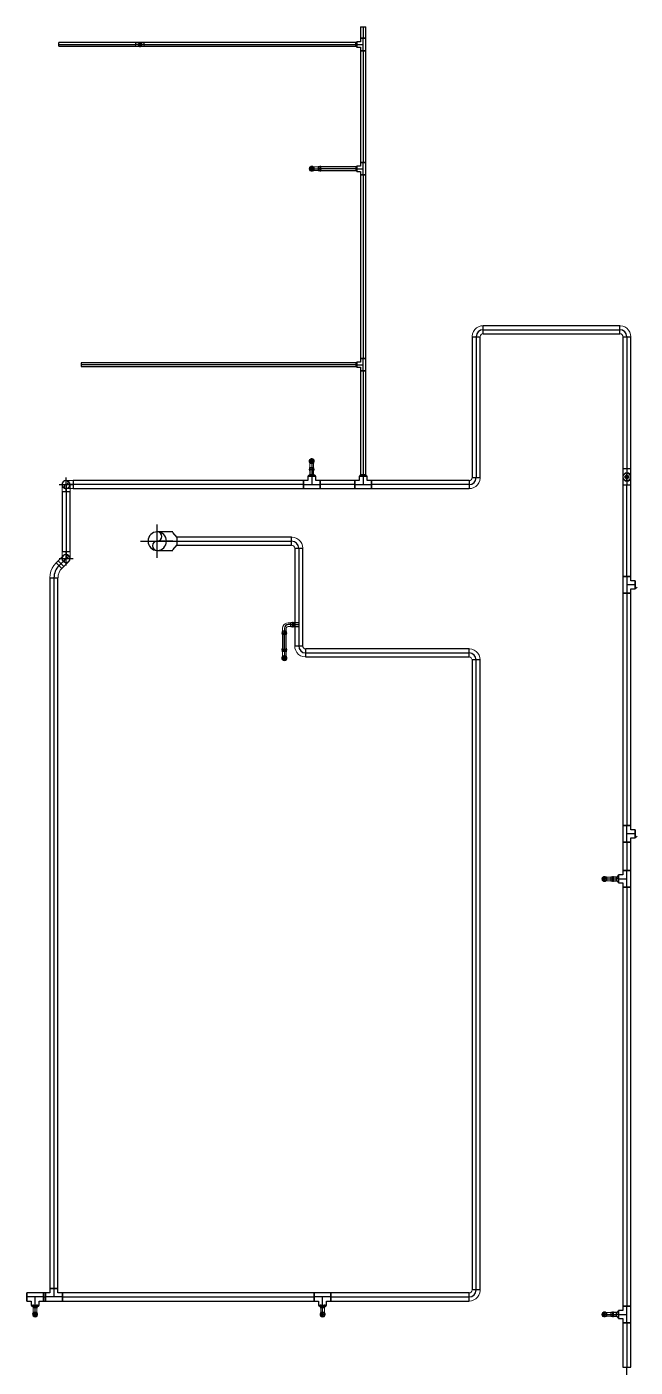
# Model space of a CAD drawing. Header units: inches. Extents: x -3326 to -5, y 8 to 1238.
# Drawn here: x -494 to -276, y 300.9 to 781 of the extents above; entities that cross this region are included whole.
import ezdxf

# ---------------------------------------------------------------- set-up
doc = ezdxf.new("R2010")
doc.units = ezdxf.units.IN
doc.header["$MEASUREMENT"] = 0
doc.layers.add('P-PIPE', color=3, linetype='Continuous', lineweight=9)
doc.layers.add('X - REF - FP', color=7, linetype='Continuous', true_color=0xb90000)

# ---------------------------------------------------------------- blocks, each defined once
blk = doc.blocks.new('Elbow - Welded - Generic - Standard-1127339-THIRD LEVEL')
at = {"layer": 'P-PIPE'}
for p, q in [((-2.52, -1.44), (-2.52, 1.44)), ((-2.52, 1.44), (-2.52, -1.44)), ((1.44, 2.52), (-1.44, 2.52)), ((-1.44, 2.52), (1.44, 2.52))]:
    blk.add_line(p, q, dxfattribs=at)
at = {"layer": 'P-PIPE', "flags": 128}
for points in [[(-1.44, 2.52), (-1.53, 2.08), (-1.79, 1.72), (-2.18, 1.49), (-2.52, 1.44)], [(-2.52, -1.44), (-1.67, -1.34), (-0.85, -1.07), (-0.12, -0.62), (0.51, -0.03), (0.99, 0.68), (1.3, 1.48), (1.43, 2.33), (1.44, 2.52)]]:
    blk.add_lwpolyline(points, dxfattribs=at)
blk = doc.blocks.new('Victaulic-VicPress316-Elbow 90-45deg Style P568_P571 - Standard-V2-THIRD LEVEL')
at = {"layer": 'P-PIPE'}
for p, q in [((-3203.81, 730.05), (-3203.81, 729.6)), ((-3203.7, 731.1), (-3203.7, 730.16)), ((-3203.7, 730.27), (-3203.7, 728.97)), ((-3203.05, 730.16), (-3203.7, 730.16)), ((-3203.7, 730.16), (-3203.05, 730.16)), ((-3203.05, 732.49), (-3203.05, 732.49)), ((-3203.05, 732.49), (-3203.05, 731.1)), ((-3203.05, 731.1), (-3203.05, 730.16)), ((-3203.05, 730.27), (-3203.05, 730.27)), ((-3203.05, 730.27), (-3203.05, 730.27)), ((-3202.39, 730.16), (-3203.05, 730.16)), ((-3203.05, 730.16), (-3202.39, 730.16)), ((-3202.39, 730.16), (-3202.39, 731.1)), ((-3202.39, 728.97), (-3202.39, 730.27)), ((-3202.28, 729.6), (-3202.28, 730.05)), ((-3203.81, 729.31), (-3203.81, 728.97)), ((-3203.05, 729.6), (-3203.05, 729.6)), ((-3203.05, 729.6), (-3203.05, 729.6)), ((-3203.05, 729.31), (-3203.05, 729.31)), ((-3203.05, 729.31), (-3203.05, 729.31)), ((-3203.05, 728.97), (-3203.05, 728.97)), ((-3203.05, 728.97), (-3203.05, 728.97)), ((-3203.05, 728.97), (-3203.05, 728.97)), ((-3203.05, 728.97), (-3203.05, 728.97)), ((-3202.28, 728.97), (-3202.28, 729.31))]:
    blk.add_line(p, q, dxfattribs=at)
at = {"layer": 'P-PIPE', "flags": 128}
for points in [[(-3203.05, 733.4), (-3203.45, 733.31), (-3203.76, 733.05), (-3203.94, 732.68), (-3203.93, 732.27), (-3203.75, 731.91), (-3203.42, 731.66), (-3203.05, 731.58)], [(-3203.05, 733.26), (-3203.41, 733.16), (-3203.69, 732.91), (-3203.81, 732.56), (-3203.75, 732.19), (-3203.52, 731.89), (-3203.18, 731.74), (-3203.05, 731.72)], [(-3203.81, 730.05), (-3203.72, 730.25), (-3203.7, 730.27)], [(-3203.7, 732.49), (-3203.7, 732.4), (-3203.7, 732.13), (-3203.7, 731.73), (-3203.7, 731.24), (-3203.7, 731.1)], [(-3203.05, 731.58), (-3202.65, 731.67), (-3202.33, 731.93), (-3202.15, 732.3), (-3202.16, 732.71), (-3202.35, 733.07), (-3202.67, 733.32), (-3203.05, 733.4)], [(-3203.05, 731.72), (-3202.68, 731.82), (-3202.41, 732.07), (-3202.28, 732.42), (-3202.34, 732.79), (-3202.57, 733.09), (-3202.91, 733.24), (-3203.05, 733.26)], [(-3202.39, 731.1), (-3202.39, 731.6), (-3202.39, 732.03), (-3202.39, 732.34), (-3202.39, 732.48), (-3202.39, 732.49)], [(-3202.39, 730.27), (-3202.28, 730.08), (-3202.28, 730.05)], [(-3203.81, 729.31), (-3203.93, 729.38), (-3203.94, 729.51), (-3203.83, 729.6), (-3203.81, 729.6)], [(-3203.81, 729.6), (-3203.72, 729.6), (-3203.47, 729.6), (-3203.11, 729.6), (-3203.05, 729.6)], [(-3203.05, 729.6), (-3203.41, 729.6), (-3203.69, 729.6), (-3203.81, 729.6), (-3203.81, 729.6)], [(-3203.81, 729.31), (-3203.72, 729.31), (-3203.47, 729.31), (-3203.11, 729.31), (-3203.05, 729.31)], [(-3203.05, 729.31), (-3203.41, 729.31), (-3203.69, 729.31), (-3203.81, 729.31), (-3203.81, 729.31)], [(-3202.28, 729.6), (-3202.37, 729.6), (-3202.62, 729.6), (-3202.98, 729.6), (-3203.05, 729.6)], [(-3203.05, 729.6), (-3202.68, 729.6), (-3202.41, 729.6), (-3202.28, 729.6), (-3202.28, 729.6)], [(-3202.28, 729.31), (-3202.37, 729.31), (-3202.62, 729.31), (-3202.98, 729.31), (-3203.05, 729.31)], [(-3203.05, 729.31), (-3202.68, 729.31), (-3202.41, 729.31), (-3202.28, 729.31), (-3202.28, 729.31)], [(-3202.28, 729.6), (-3202.16, 729.53), (-3202.15, 729.39), (-3202.26, 729.31), (-3202.28, 729.31)]]:
    blk.add_lwpolyline(points, dxfattribs=at)
at = {"layer": 'P-PIPE'}
for radius, start, end in [(0.767, 90, 270), (0.767, 90, 270), (0.767, 90, 270), (0.658, 90, 270), (0.658, 90, 270), (0.658, 90, 180), (0.658, 180, 270), (0.766, 270, 90), (0.766, 270, 90), (0.766, 270, 90), (0.658, 270, 90), (0.657, 270, 90), (0.658, 0, 90), (0.658, 270, 0)]:
    blk.add_arc((-3203.05, 732.49), radius, start, end, dxfattribs=at)
blk = doc.blocks.new('Victaulic-VicPress316-Elbow 90-45deg Style P568_P571 - Standard-V1-THIRD LEVEL')
at = {"layer": 'P-PIPE'}
for p, q in [((-3.18, 0.77), (-3.52, 0.77)), ((-3.52, 0.77), (-3.52, -0.77)), ((-3.52, -0.77), (-3.52, 0.77)), ((-2.22, 0.66), (-3.52, 0.66)), ((-3.52, -0.66), (-3.52, 0.66)), ((-3.52, 0.66), (-3.52, -0.66)), ((-3.18, -0.77), (-3.18, 0.77)), ((-3.18, 0.77), (-3.18, -0.77)), ((-2.44, 0.77), (-2.89, 0.77)), ((-2.89, -0.77), (-2.89, 0.77)), ((-2.89, 0.77), (-2.89, -0.77)), ((-1.39, 0.66), (-2.33, 0.66)), ((-2.33, 0), (-2.33, 0.66)), ((-2.33, 0.66), (-2.33, 0)), ((-2.22, -0.66), (-2.22, 0.66)), ((-2.22, 0.66), (-2.22, -0.66)), ((-0.77, 3.52), (-0.77, 3.18)), ((0.77, 3.52), (-0.77, 3.52)), ((-0.77, 3.52), (0.77, 3.52)), ((-0.77, 3.18), (0.77, 3.18)), ((0.77, 3.18), (-0.77, 3.18)), ((-0.77, 2.89), (-0.77, 2.44)), ((-0.77, 2.89), (0.77, 2.89)), ((0.77, 2.89), (-0.77, 2.89)), ((-0.66, 3.52), (-0.66, 2.22)), ((-0.66, 3.52), (0.66, 3.52)), ((0.66, 3.52), (-0.66, 3.52)), ((-0.66, 2.33), (-0.66, 1.39)), ((0, 2.33), (-0.66, 2.33)), ((-0.66, 2.33), (0, 2.33)), ((-0.66, 2.22), (0.66, 2.22)), ((0.66, 2.22), (-0.66, 2.22)), ((0, 2.33), (0.66, 2.33)), ((0.66, 2.33), (0, 2.33)), ((0, 1.39), (0, 2.33)), ((0.66, 2.22), (0.66, 3.52)), ((0.66, 1.39), (0.66, 2.33)), ((0.77, 3.18), (0.77, 3.52)), ((0.77, 2.44), (0.77, 2.89)), ((-3.52, -0.66), (-2.22, -0.66)), ((-3.52, -0.77), (-3.18, -0.77)), ((-2.89, -0.77), (-2.44, -0.77)), ((-2.33, 0), (-2.33, -0.66)), ((-2.33, -0.66), (-2.33, 0)), ((-1.39, 0), (-2.33, 0)), ((-2.33, -0.66), (-1.39, -0.66))]:
    blk.add_line(p, q, dxfattribs=at)
at = {"layer": 'P-PIPE', "flags": 128}
for points in [[(-3.18, 0.77), (-3.11, 0.89), (-2.98, 0.9), (-2.89, 0.79), (-2.89, 0.77)], [(-3.18, 0.77), (-3.18, 0.67), (-3.18, 0.42), (-3.18, 0.07), (-3.18, -0.3), (-3.18, -0.6), (-3.18, -0.75), (-3.18, -0.77)], [(-3.18, -0.77), (-3.18, -0.67), (-3.18, -0.42), (-3.18, -0.07), (-3.18, 0.3), (-3.18, 0.6), (-3.18, 0.75), (-3.18, 0.77)], [(-2.89, -0.77), (-2.89, -0.67), (-2.89, -0.42), (-2.89, -0.07), (-2.89, 0.3), (-2.89, 0.6), (-2.89, 0.75), (-2.89, 0.77)], [(-2.89, 0.77), (-2.89, 0.67), (-2.89, 0.42), (-2.89, 0.07), (-2.89, -0.3), (-2.89, -0.6), (-2.89, -0.75), (-2.89, -0.77)], [(-2.44, 0.77), (-2.24, 0.68), (-2.22, 0.66)], [(-0.66, 1.39), (-0.75, 1.04), (-1, 0.77), (-1.35, 0.66), (-1.39, 0.66)], [(-1.39, -0.66), (-0.78, -0.56), (-0.23, -0.29), (0.22, 0.13), (0.53, 0.67), (0.65, 1.27), (0.66, 1.39)], [(-0.77, 2.89), (-0.89, 2.96), (-0.9, 3.1), (-0.79, 3.18), (-0.77, 3.18)], [(0.77, 3.18), (0.67, 3.18), (0.42, 3.18), (0.07, 3.18), (-0.3, 3.18), (-0.6, 3.18), (-0.75, 3.18), (-0.77, 3.18)], [(-0.77, 3.18), (-0.67, 3.18), (-0.42, 3.18), (-0.07, 3.18), (0.3, 3.18), (0.6, 3.18), (0.75, 3.18), (0.77, 3.18)], [(-0.77, 2.89), (-0.67, 2.89), (-0.42, 2.89), (-0.07, 2.89), (0.3, 2.89), (0.6, 2.89), (0.75, 2.89), (0.77, 2.89)], [(0.77, 2.89), (0.67, 2.89), (0.42, 2.89), (0.07, 2.89), (-0.3, 2.89), (-0.6, 2.89), (-0.75, 2.89), (-0.77, 2.89)], [(-0.66, 2.22), (-0.77, 2.41), (-0.77, 2.44)], [(0.77, 2.44), (0.68, 2.24), (0.66, 2.22)], [(0.77, 3.18), (0.89, 3.11), (0.9, 2.98), (0.79, 2.89), (0.77, 2.89)], [(-2.89, -0.77), (-2.96, -0.89), (-3.1, -0.9), (-3.18, -0.79), (-3.18, -0.77)], [(-2.22, -0.66), (-2.41, -0.77), (-2.44, -0.77)]]:
    blk.add_lwpolyline(points, dxfattribs=at)
at = {"layer": 'P-PIPE'}
blk.add_arc((-1.39, 1.39), 1.39, 270, 0, dxfattribs=at)
blk = doc.blocks.new('Victaulic-VicPress316-Elbow 90-45deg Style P568_P571 - Standard-523083-THIRD LEVEL')
at = {"layer": 'P-PIPE'}
for p, q in [((-3177.63, 1234.85), (-3177.63, 1234.85)), ((-3177.63, 1233.46), (-3177.63, 1234.85)), ((-3178.39, 1232.42), (-3178.39, 1231.96)), ((-3178.39, 1231.67), (-3178.39, 1231.33)), ((-3178.28, 1233.46), (-3178.28, 1232.52)), ((-3178.28, 1232.63), (-3178.28, 1231.33)), ((-3178.28, 1232.52), (-3177.63, 1232.52)), ((-3177.63, 1232.52), (-3178.28, 1232.52)), ((-3177.63, 1233.46), (-3177.63, 1232.52)), ((-3177.63, 1232.63), (-3177.63, 1232.63)), ((-3177.63, 1232.63), (-3177.63, 1232.63)), ((-3177.63, 1232.52), (-3176.97, 1232.52)), ((-3176.97, 1232.52), (-3177.63, 1232.52)), ((-3177.63, 1231.96), (-3177.63, 1231.96)), ((-3177.63, 1231.96), (-3177.63, 1231.96)), ((-3177.63, 1231.67), (-3177.63, 1231.67)), ((-3177.63, 1231.67), (-3177.63, 1231.67)), ((-3177.63, 1231.33), (-3177.63, 1231.33)), ((-3177.63, 1231.33), (-3177.63, 1231.33)), ((-3177.63, 1231.33), (-3177.63, 1231.33)), ((-3177.63, 1231.33), (-3177.63, 1231.33)), ((-3176.97, 1232.52), (-3176.97, 1233.46)), ((-3176.97, 1231.33), (-3176.97, 1232.63)), ((-3176.86, 1231.96), (-3176.86, 1232.42)), ((-3176.86, 1231.33), (-3176.86, 1231.67))]:
    blk.add_line(p, q, dxfattribs=at)
at = {"layer": 'P-PIPE', "flags": 128}
for points in [[(-3177.63, 1235.77), (-3178.02, 1235.67), (-3178.34, 1235.42), (-3178.52, 1235.05), (-3178.51, 1234.64), (-3178.32, 1234.27), (-3178, 1234.02), (-3177.63, 1233.94)], [(-3177.63, 1235.62), (-3177.99, 1235.53), (-3178.27, 1235.28), (-3178.39, 1234.92), (-3178.33, 1234.55), (-3178.1, 1234.25), (-3177.76, 1234.1), (-3177.63, 1234.09)], [(-3178.28, 1234.85), (-3178.28, 1234.76), (-3178.28, 1234.5), (-3178.28, 1234.09), (-3178.28, 1233.61), (-3178.28, 1233.46)], [(-3177.63, 1233.94), (-3177.23, 1234.04), (-3176.91, 1234.29), (-3176.73, 1234.66), (-3176.74, 1235.07), (-3176.93, 1235.44), (-3177.25, 1235.69), (-3177.63, 1235.77)], [(-3177.63, 1234.09), (-3177.26, 1234.18), (-3176.98, 1234.43), (-3176.86, 1234.79), (-3176.92, 1235.16), (-3177.15, 1235.46), (-3177.49, 1235.61), (-3177.63, 1235.62)], [(-3176.97, 1233.46), (-3176.97, 1233.96), (-3176.97, 1234.39), (-3176.97, 1234.7), (-3176.97, 1234.85), (-3176.97, 1234.85)], [(-3178.39, 1231.67), (-3178.51, 1231.74), (-3178.52, 1231.88), (-3178.41, 1231.96), (-3178.39, 1231.96)], [(-3178.39, 1232.42), (-3178.3, 1232.62), (-3178.28, 1232.63)], [(-3178.39, 1231.96), (-3178.3, 1231.96), (-3178.05, 1231.96), (-3177.69, 1231.96), (-3177.63, 1231.96)], [(-3177.63, 1231.96), (-3177.99, 1231.96), (-3178.27, 1231.96), (-3178.39, 1231.96), (-3178.39, 1231.96)], [(-3178.39, 1231.67), (-3178.3, 1231.67), (-3178.05, 1231.67), (-3177.69, 1231.67), (-3177.63, 1231.67)], [(-3177.63, 1231.67), (-3177.99, 1231.67), (-3178.27, 1231.67), (-3178.39, 1231.67), (-3178.39, 1231.67)], [(-3176.86, 1231.96), (-3176.95, 1231.96), (-3177.2, 1231.96), (-3177.56, 1231.96), (-3177.63, 1231.96)], [(-3177.63, 1231.96), (-3177.26, 1231.96), (-3176.98, 1231.96), (-3176.86, 1231.96), (-3176.86, 1231.96)], [(-3176.86, 1231.67), (-3176.95, 1231.67), (-3177.2, 1231.67), (-3177.56, 1231.67), (-3177.63, 1231.67)], [(-3177.63, 1231.67), (-3177.26, 1231.67), (-3176.98, 1231.67), (-3176.86, 1231.67), (-3176.86, 1231.67)], [(-3176.97, 1232.63), (-3176.86, 1232.44), (-3176.86, 1232.42)], [(-3176.86, 1231.96), (-3176.74, 1231.9), (-3176.73, 1231.76), (-3176.84, 1231.67), (-3176.86, 1231.67)]]:
    blk.add_lwpolyline(points, dxfattribs=at)
at = {"layer": 'P-PIPE'}
for radius, start, end in [(0.766, 90, 270), (0.766, 90, 270), (0.766, 90, 270), (0.658, 90, 270), (0.657, 90, 270), (0.658, 90, 180), (0.658, 180, 270), (0.767, 270, 90), (0.767, 270, 90), (0.767, 270, 90), (0.658, 270, 90), (0.658, 270, 90), (0.658, 0, 90), (0.658, 270, 0)]:
    blk.add_arc((-3177.63, 1234.85), radius, start, end, dxfattribs=at)
blk = doc.blocks.new('Elbow - Welded - Generic - Standard-V13-THIRD LEVEL')
at = {"layer": 'P-PIPE'}
blk.add_line((-477.41, 617), (-477.41, 617), dxfattribs=at)
blk.add_line((-477.41, 617), (-477.41, 617), dxfattribs=at)
at = {"layer": 'P-PIPE', "flags": 128}
for points in [[(-477.41, 618.43), (-478.09, 618.43), (-478.72, 618.43), (-479.25, 618.43), (-479.65, 618.43), (-479.88, 618.43), (-479.93, 618.43)], [(-479.93, 615.56), (-479.84, 615.56), (-479.57, 615.56), (-479.13, 615.56), (-478.58, 615.56), (-477.93, 615.56), (-477.41, 615.56)]]:
    blk.add_lwpolyline(points, dxfattribs=at)
at = {"layer": 'P-PIPE'}
for start, end in [(0, 180), (180, 0)]:
    blk.add_arc((-479.93, 617), 1.44, start, end, dxfattribs=at)
blk = doc.blocks.new('Elbow - Welded - Generic - Standard-V14-THIRD LEVEL')
at = {"layer": 'P-PIPE'}
blk.add_line((-479.93, 614.48), (-479.93, 614.48), dxfattribs=at)
blk.add_line((-479.93, 614.48), (-479.93, 614.48), dxfattribs=at)
at = {"layer": 'P-PIPE', "flags": 128}
for points in [[(-481.37, 617), (-481.28, 617.5), (-481.01, 617.95), (-480.6, 618.27), (-480.11, 618.42), (-479.93, 618.43)], [(-481.37, 614.48), (-481.37, 615.15), (-481.37, 615.78), (-481.37, 616.32), (-481.37, 616.71), (-481.37, 616.94), (-481.37, 617)], [(-479.93, 615.56), (-480.44, 615.65), (-480.88, 615.92), (-481.2, 616.32), (-481.36, 616.81), (-481.37, 617)], [(-479.93, 618.43), (-479.42, 618.34), (-478.98, 618.07), (-478.66, 617.67), (-478.51, 617.18), (-478.5, 617)], [(-478.5, 617), (-478.59, 616.49), (-478.85, 616.05), (-479.26, 615.73), (-479.75, 615.57), (-479.93, 615.56)], [(-478.5, 617), (-478.5, 616.9), (-478.5, 616.63), (-478.5, 616.2), (-478.5, 615.64), (-478.5, 614.99), (-478.5, 614.48)]]:
    blk.add_lwpolyline(points, dxfattribs=at)
at = {"layer": 'P-PIPE'}
for start, end in [(90, 270), (270, 90)]:
    blk.add_arc((-479.93, 617), 1.44, start, end, dxfattribs=at)
blk = doc.blocks.new('Elbow - Welded - Generic - Standard-1134765-THIRD LEVEL')
at = {"layer": 'P-PIPE'}
for p, q in [((-2.52, -1.44), (-2.52, 1.44)), ((-2.52, 1.44), (-2.52, -1.44)), ((2.8, 0.77), (0.77, 2.8)), ((0.77, 2.8), (2.8, 0.77))]:
    blk.add_line(p, q, dxfattribs=at)
at = {"layer": 'P-PIPE', "flags": 128}
for points in [[(0.77, 2.8), (0.04, 2.21), (-0.78, 1.77), (-1.68, 1.51), (-2.52, 1.44)], [(-2.52, -1.44), (-1.34, -1.34), (-0.18, -1.07), (0.91, -0.61), (1.92, 0.01), (2.8, 0.77)]]:
    blk.add_lwpolyline(points, dxfattribs=at)
blk = doc.blocks.new('Transition - Generic - Plumbing-CW-1127470-THIRD LEVEL')
at = {"layer": 'P-PIPE'}
for radius, start, end in [(1.31, 90, 270), (0.563, 90, 270), (1.31, 270, 90), (0.562, 270, 90)]:
    blk.add_arc((-1810.95, 461.74), radius, start, end, dxfattribs=at)

msp = doc.modelspace()

# ---------------------------------------------------------------- linework, layer by layer
at = {"layer": 'X - REF - FP'}
for p, q in [((-374.41, 781), (-374.41, 776.92)), ((-374.41, 781), (-372.51, 781)), ((-373.46, 781), (-373.46, 776.92)), ((-373.46, 781), (-373.46, 776.92)), ((-372.51, 776.92), (-372.51, 781)), ((-454.87, 775.33), (-482.46, 775.33)), ((-482.46, 774.02), (-482.46, 775.33)), ((-482.46, 774.67), (-454.87, 774.67)), ((-482.46, 774.67), (-454.87, 774.67)), ((-482.46, 774.02), (-454.87, 774.02)), ((-451.88, 775.33), (-454.87, 775.33)), ((-454.87, 774.02), (-454.87, 775.33)), ((-451.88, 774.67), (-454.87, 774.67)), ((-454.87, 774.02), (-451.88, 774.02)), ((-454.37, 774.67), (-452.37, 774.67)), ((-453.37, 773.67), (-453.37, 775.67)), ((-376.11, 775.33), (-451.88, 775.33)), ((-451.88, 774.02), (-451.88, 775.33)), ((-451.88, 774.67), (-376.11, 774.67)), ((-451.88, 774.67), (-376.11, 774.67)), ((-451.88, 774.02), (-376.11, 774.02)), ((-375.7, 775.49), (-376.11, 775.24)), ((-376.11, 774.02), (-376.11, 775.33)), ((-375.7, 774.67), (-376.11, 774.67)), ((-376.11, 774.11), (-375.7, 773.86)), ((-374.41, 775.62), (-375.7, 775.62)), ((-375.7, 773.72), (-375.7, 775.62)), ((-375.7, 775.62), (-375.7, 773.72)), ((-375.7, 774.67), (-373.46, 774.67)), ((-375.7, 773.72), (-374.41, 773.72)), ((-374.41, 776.92), (-374.41, 775.62)), ((-374.41, 776.92), (-372.51, 776.92)), ((-372.51, 776.92), (-374.41, 776.92)), ((-374.41, 776.92), (-372.51, 776.92)), ((-374.41, 773.72), (-374.41, 772.43)), ((-373.46, 772.43), (-373.46, 776.92)), ((-372.51, 772.43), (-372.51, 776.92)), ((-374.41, 772.43), (-374.41, 732.41)), ((-374.41, 772.43), (-372.51, 772.43)), ((-374.41, 772.43), (-372.51, 772.43)), ((-372.51, 772.43), (-374.41, 772.43)), ((-373.46, 772.43), (-373.46, 732.41)), ((-373.46, 772.43), (-373.46, 732.41)), ((-372.51, 732.41), (-372.51, 772.43)), ((-392.87, 730.16), (-390.87, 730.16)), ((-391.87, 729.16), (-391.87, 731.16)), ((-391.87, 730.16), (-390.48, 730.16)), ((-390.48, 730.16), (-389.54, 730.16)), ((-390.48, 730.16), (-388.35, 730.16)), ((-376.11, 730.82), (-389.54, 730.82)), ((-389.54, 730.82), (-389.54, 729.51)), ((-376.11, 730.16), (-389.54, 730.16)), ((-376.11, 730.16), (-389.54, 730.16)), ((-375.7, 730.98), (-376.11, 730.73)), ((-376.11, 730.82), (-376.11, 729.51)), ((-375.7, 730.16), (-376.11, 730.16)), ((-374.41, 731.11), (-375.7, 731.11)), ((-375.7, 729.21), (-375.7, 731.11)), ((-375.7, 731.11), (-375.7, 729.21)), ((-375.7, 730.16), (-373.46, 730.16)), ((-374.41, 732.41), (-374.41, 731.11)), ((-374.41, 732.41), (-372.51, 732.41)), ((-372.51, 732.41), (-374.41, 732.41)), ((-374.41, 732.41), (-372.51, 732.41)), ((-373.46, 727.92), (-373.46, 732.41)), ((-372.51, 727.92), (-372.51, 732.41)), ((-389.54, 729.51), (-376.11, 729.51)), ((-376.11, 729.6), (-375.7, 729.35)), ((-375.7, 729.21), (-374.41, 729.21)), ((-374.41, 729.21), (-374.41, 727.92)), ((-374.41, 727.92), (-372.51, 727.92)), ((-372.51, 727.92), (-374.41, 727.92)), ((-374.41, 727.92), (-374.41, 662.22)), ((-374.41, 727.92), (-372.51, 727.92)), ((-373.46, 727.92), (-373.46, 662.22)), ((-373.46, 727.92), (-373.46, 662.22)), ((-372.51, 662.22), (-372.51, 727.92)), ((-281.52, 673.94), (-330.48, 673.94)), ((-330.48, 671.06), (-330.48, 673.94)), ((-330.48, 672.5), (-281.52, 672.5)), ((-330.48, 672.5), (-281.52, 672.5)), ((-281.52, 671.06), (-281.52, 673.94)), ((-334.44, 669.98), (-334.44, 619.51)), ((-334.44, 669.98), (-331.56, 669.98)), ((-333, 669.98), (-333, 619.51)), ((-333, 669.98), (-333, 619.51)), ((-331.56, 619.51), (-331.56, 669.98)), ((-330.48, 671.06), (-281.52, 671.06)), ((-280.44, 669.98), (-280.44, 622.73)), ((-280.44, 669.98), (-277.56, 669.98)), ((-279, 669.98), (-279, 622.73)), ((-279, 669.98), (-279, 622.73)), ((-277.56, 622.73), (-277.56, 669.98)), ((-376.11, 660.63), (-474.46, 660.63)), ((-474.46, 660.63), (-474.46, 659.31)), ((-376.11, 659.97), (-474.46, 659.97)), ((-376.11, 659.97), (-474.46, 659.97)), ((-474.46, 659.31), (-376.11, 659.31)), ((-375.7, 660.78), (-376.11, 660.53)), ((-376.11, 660.63), (-376.11, 659.31)), ((-375.7, 659.97), (-376.11, 659.97)), ((-376.11, 659.41), (-375.7, 659.16)), ((-374.41, 660.92), (-375.7, 660.92)), ((-375.7, 659.02), (-375.7, 660.92)), ((-375.7, 660.92), (-375.7, 659.02)), ((-375.7, 659.97), (-373.46, 659.97)), ((-375.7, 659.02), (-374.41, 659.02)), ((-374.41, 662.22), (-374.41, 660.92)), ((-374.41, 662.22), (-372.51, 662.22)), ((-372.51, 662.22), (-374.41, 662.22)), ((-374.41, 662.22), (-372.51, 662.22)), ((-374.41, 659.02), (-374.41, 657.73)), ((-373.46, 657.73), (-373.46, 662.22)), ((-372.51, 657.73), (-372.51, 662.22)), ((-374.41, 657.73), (-374.41, 620.64)), ((-374.41, 657.73), (-372.51, 657.73)), ((-374.41, 657.73), (-372.51, 657.73)), ((-372.51, 657.73), (-374.41, 657.73)), ((-373.46, 657.73), (-373.46, 620.64)), ((-373.46, 657.73), (-373.46, 620.64)), ((-372.51, 620.64), (-372.51, 657.73)), ((-392.87, 625.42), (-390.87, 625.42)), ((-391.87, 624.42), (-391.87, 626.42)), ((-391.87, 625.42), (-391.87, 624.03)), ((-479.93, 614.5), (-479.93, 619.5)), ((-393.31, 619.99), (-393.31, 618.43)), ((-393.31, 619.99), (-390.44, 619.99)), ((-390.44, 619.99), (-393.31, 619.99)), ((-392.44, 620.64), (-393.19, 619.99)), ((-392.53, 623.09), (-392.53, 620.64)), ((-392.53, 623.09), (-391.22, 623.09)), ((-392.53, 620.64), (-391.22, 620.64)), ((-391.87, 624.03), (-391.87, 623.09)), ((-391.87, 624.03), (-391.87, 621.9)), ((-391.87, 623.09), (-391.87, 620.64)), ((-391.87, 623.09), (-391.87, 620.64)), ((-391.87, 619.99), (-391.87, 620.64)), ((-391.87, 619.99), (-391.87, 617)), ((-390.56, 619.99), (-391.31, 620.64)), ((-391.22, 620.64), (-391.22, 623.09)), ((-390.44, 618.43), (-390.44, 619.99)), ((-374.9, 619.99), (-374.9, 618.43)), ((-374.9, 619.99), (-372.02, 619.99)), ((-372.02, 619.99), (-374.9, 619.99)), ((-374.27, 620.64), (-374.77, 619.99)), ((-374.41, 620.64), (-372.51, 620.64)), ((-373.46, 619.99), (-373.46, 620.64)), ((-373.46, 619.99), (-373.46, 617)), ((-372.15, 619.99), (-372.65, 620.64)), ((-372.02, 618.43), (-372.02, 619.99)), ((-334.44, 619.51), (-331.56, 619.51)), ((-280.44, 622.73), (-277.56, 622.73)), ((-280.44, 622.73), (-280.44, 616.75)), ((-280, 619.74), (-278, 619.74)), ((-279, 622.73), (-279, 616.75)), ((-279, 618.74), (-279, 620.74)), ((-277.56, 616.75), (-277.56, 622.73)), ((-482.43, 617), (-477.43, 617)), ((-477.41, 617), (-479.93, 617)), ((-479.93, 617), (-479.93, 614.48)), ((-394.87, 618.43), (-477.41, 618.43)), ((-477.41, 618.43), (-477.41, 615.56)), ((-394.87, 617), (-477.41, 617)), ((-394.87, 617), (-477.41, 617)), ((-477.41, 615.56), (-394.87, 615.56)), ((-394.87, 618.43), (-394.87, 615.56)), ((-393.31, 618.43), (-394.87, 618.43)), ((-394.87, 618.43), (-394.87, 615.56)), ((-394.87, 615.56), (-394.87, 618.43)), ((-394.87, 617), (-388.88, 617)), ((-394.87, 615.56), (-388.88, 615.56)), ((-388.88, 618.43), (-390.44, 618.43)), ((-388.88, 618.43), (-388.88, 615.56)), ((-388.88, 615.56), (-388.88, 618.43)), ((-376.45, 618.43), (-388.88, 618.43)), ((-388.88, 618.43), (-388.88, 615.56)), ((-376.45, 617), (-388.88, 617)), ((-376.45, 617), (-388.88, 617)), ((-388.88, 615.56), (-376.45, 615.56)), ((-374.9, 618.43), (-376.45, 618.43)), ((-376.45, 618.43), (-376.45, 615.56)), ((-376.45, 615.56), (-376.45, 618.43)), ((-376.45, 618.43), (-376.45, 615.56)), ((-376.45, 617), (-370.47, 617)), ((-376.45, 615.56), (-370.47, 615.56)), ((-370.47, 618.43), (-372.02, 618.43)), ((-370.47, 618.43), (-370.47, 615.56)), ((-370.47, 615.56), (-370.47, 618.43)), ((-335.52, 618.43), (-370.47, 618.43)), ((-370.47, 618.43), (-370.47, 615.56)), ((-335.52, 617), (-370.47, 617)), ((-335.52, 617), (-370.47, 617)), ((-370.47, 615.56), (-335.52, 615.56)), ((-335.52, 618.43), (-335.52, 615.56)), ((-280.44, 616.75), (-280.44, 584.09)), ((-277.56, 616.75), (-280.44, 616.75)), ((-279, 584.09), (-279, 616.75)), ((-279, 584.09), (-279, 616.75)), ((-277.56, 584.09), (-277.56, 616.75)), ((-481.37, 614.48), (-481.37, 593.01)), ((-481.37, 614.48), (-478.49, 614.48)), ((-479.93, 614.48), (-479.93, 593.01)), ((-479.93, 614.48), (-479.93, 593.01)), ((-478.49, 593.01), (-478.49, 614.48)), ((-447.25, 590.75), (-447.25, 602.75)), ((-447.25, 590.75), (-447.25, 602.75)), ((-447.25, 590.75), (-447.25, 602.75)), ((-453.25, 596.75), (-441.25, 596.75)), ((-453.25, 596.75), (-441.25, 596.75)), ((-453.25, 596.75), (-441.25, 596.75)), ((-441.62, 600.06), (-447.25, 600.06)), ((-447.25, 596.75), (-447.25, 596.75)), ((-441.62, 596.75), (-447.25, 596.75)), ((-440.09, 598.06), (-441.62, 599.81)), ((-441.62, 596.75), (-440.09, 596.75)), ((-441.62, 593.69), (-440.09, 595.44)), ((-399.09, 598.19), (-440.09, 598.19)), ((-440.09, 595.31), (-440.09, 598.19)), ((-440.09, 596.75), (-399.09, 596.75)), ((-440.09, 596.75), (-399.09, 596.75)), ((-399.09, 595.31), (-399.09, 598.19)), ((-481.37, 593.01), (-478.49, 593.01)), ((-479.93, 593.01), (-479.93, 590.5)), ((-479.93, 588), (-479.93, 593)), ((-447.25, 593.44), (-441.62, 593.44)), ((-440.09, 595.31), (-399.09, 595.31)), ((-398.01, 594.23), (-398.01, 559.22)), ((-398.01, 594.23), (-395.14, 594.23)), ((-396.57, 594.23), (-396.57, 559.22)), ((-396.57, 594.23), (-396.57, 559.22)), ((-395.14, 559.22), (-395.14, 594.23)), ((-482.73, 589.73), (-483.48, 588.98)), ((-483.48, 588.98), (-481.45, 586.95)), ((-482.73, 589.73), (-480.7, 587.7)), ((-481.71, 588.71), (-482.46, 587.96)), ((-481.71, 588.71), (-482.46, 587.96)), ((-482.43, 590.5), (-477.43, 590.5)), ((-479.93, 590.5), (-481.71, 588.71)), ((-481.45, 586.95), (-480.7, 587.7)), ((-485.68, 583.66), (-485.68, 328.99)), ((-485.68, 583.66), (-482.81, 583.66)), ((-484.24, 583.66), (-484.24, 328.99)), ((-484.24, 583.66), (-484.24, 328.99)), ((-482.81, 328.99), (-482.81, 583.66)), ((-277.56, 584.09), (-280.44, 584.09)), ((-280.44, 584.09), (-280.44, 578.1)), ((-277.56, 584.09), (-280.44, 584.09)), ((-280.44, 584.09), (-277.56, 584.09)), ((-279, 584.09), (-279, 578.1)), ((-276.01, 581.09), (-279, 581.09)), ((-277.56, 582.53), (-277.56, 584.09)), ((-276.01, 582.53), (-277.56, 582.53)), ((-276.01, 582.53), (-276.01, 579.66)), ((-276.01, 579.66), (-276.01, 582.53)), ((-280.44, 578.1), (-280.44, 494.92)), ((-280.44, 578.1), (-277.56, 578.1)), ((-277.56, 578.1), (-280.44, 578.1)), ((-280.44, 578.1), (-277.56, 578.1)), ((-279, 578.1), (-279, 494.92)), ((-279, 578.1), (-279, 494.92)), ((-277.56, 578.1), (-277.56, 579.66)), ((-277.56, 579.66), (-276.01, 579.66)), ((-277.56, 494.92), (-277.56, 578.1)), ((-276.01, 579.78), (-275.35, 580.28)), ((-399.36, 566.85), (-400.29, 566.85)), ((-396.57, 567.51), (-399.36, 567.51)), ((-399.36, 566.19), (-399.36, 567.51)), ((-399.36, 566.85), (-396.57, 566.85)), ((-399.36, 566.85), (-396.57, 566.85)), ((-402.34, 564.52), (-402.34, 557.18)), ((-401.03, 564.52), (-402.34, 564.52)), ((-401.69, 565.46), (-401.69, 564.52)), ((-401.69, 565.46), (-401.69, 563.33)), ((-401.69, 557.18), (-401.69, 564.52)), ((-401.69, 557.18), (-401.69, 564.52)), ((-401.03, 557.18), (-401.03, 564.52)), ((-399.36, 566.19), (-396.57, 566.19)), ((-401.03, 557.18), (-402.34, 557.18)), ((-401.69, 557.18), (-401.69, 556.24)), ((-398.01, 559.22), (-395.14, 559.22)), ((-335.52, 558.13), (-394.06, 558.13)), ((-394.06, 555.26), (-394.06, 558.13)), ((-335.52, 555.26), (-335.52, 558.13)), ((-402.69, 554.85), (-400.69, 554.85)), ((-401.69, 556.24), (-401.69, 554.85)), ((-401.69, 553.85), (-401.69, 555.85)), ((-394.06, 556.7), (-335.52, 556.7)), ((-394.06, 556.7), (-335.52, 556.7)), ((-394.06, 555.26), (-335.52, 555.26)), ((-334.44, 554.18), (-334.44, 328.52)), ((-331.56, 554.18), (-334.44, 554.18)), ((-333, 328.52), (-333, 554.18)), ((-333, 328.52), (-333, 554.18)), ((-331.56, 328.52), (-331.56, 554.18)), ((-280.44, 494.92), (-280.44, 488.93)), ((-277.56, 494.92), (-280.44, 494.92)), ((-280.44, 494.92), (-277.56, 494.92)), ((-280.44, 494.92), (-277.56, 494.92)), ((-279, 488.93), (-279, 494.92)), ((-277.56, 493.36), (-277.56, 494.92)), ((-276.01, 491.93), (-279, 491.93)), ((-276.01, 493.36), (-277.56, 493.36)), ((-277.56, 488.93), (-277.56, 490.49)), ((-277.56, 490.49), (-276.01, 490.49)), ((-276.01, 490.49), (-276.01, 493.36)), ((-276.01, 493.36), (-276.01, 490.49)), ((-276.01, 490.61), (-275.35, 491.11)), ((-277.56, 488.93), (-280.44, 488.93)), ((-280.44, 488.93), (-277.56, 488.93)), ((-280.44, 488.93), (-280.44, 478.73)), ((-280.44, 488.93), (-277.56, 488.93)), ((-279, 488.93), (-279, 478.73)), ((-279, 488.93), (-279, 478.73)), ((-277.56, 478.73), (-277.56, 488.93)), ((-288, 475.74), (-286, 475.74)), ((-287, 474.74), (-287, 476.74)), ((-287, 475.74), (-285.61, 475.74)), ((-285.61, 475.74), (-284.67, 475.74)), ((-285.61, 475.74), (-283.48, 475.74)), ((-282.65, 476.4), (-284.67, 476.4)), ((-284.67, 475.09), (-284.67, 476.4)), ((-284.67, 475.74), (-282.65, 475.74)), ((-284.67, 475.74), (-282.65, 475.74)), ((-281.99, 477.06), (-282.65, 476.31)), ((-282.65, 475.09), (-282.65, 476.4)), ((-281.99, 475.74), (-282.65, 475.74)), ((-280.44, 477.18), (-281.99, 477.18)), ((-281.99, 474.31), (-281.99, 477.18)), ((-281.99, 477.18), (-281.99, 474.31)), ((-281.99, 475.74), (-279, 475.74)), ((-280.44, 478.73), (-280.44, 477.18)), ((-280.44, 478.73), (-277.56, 478.73)), ((-277.56, 478.73), (-280.44, 478.73)), ((-280.44, 478.73), (-277.56, 478.73)), ((-279, 472.75), (-279, 478.73)), ((-277.56, 472.75), (-277.56, 478.73)), ((-284.67, 475.09), (-282.65, 475.09)), ((-282.65, 475.18), (-281.99, 474.43)), ((-281.99, 474.31), (-280.44, 474.31)), ((-280.44, 474.31), (-280.44, 472.75)), ((-280.44, 472.75), (-280.44, 322.73)), ((-280.44, 472.75), (-277.56, 472.75)), ((-280.44, 472.75), (-277.56, 472.75)), ((-277.56, 472.75), (-280.44, 472.75)), ((-279, 472.75), (-279, 322.73)), ((-279, 472.75), (-279, 322.73)), ((-277.56, 322.73), (-277.56, 472.75)), ((-488, 327.44), (-493.98, 327.44)), ((-493.98, 324.56), (-493.98, 327.44)), ((-493.98, 327.44), (-493.98, 324.56)), ((-488, 324.56), (-488, 327.44)), ((-488, 327.44), (-488, 324.56)), ((-487.24, 327.44), (-488, 327.44)), ((-488, 324.56), (-488, 327.44)), ((-485.68, 327.44), (-487.24, 327.44)), ((-487.24, 327.44), (-487.24, 324.56)), ((-487.24, 324.56), (-487.24, 327.44)), ((-487.24, 324.56), (-487.24, 327.44)), ((-485.68, 328.99), (-482.81, 328.99)), ((-485.68, 328.99), (-485.68, 327.44)), ((-482.81, 328.99), (-485.68, 328.99)), ((-485.68, 328.99), (-482.81, 328.99)), ((-484.24, 328.99), (-484.24, 326)), ((-482.81, 327.44), (-482.81, 328.99)), ((-481.25, 327.44), (-482.81, 327.44)), ((-390.99, 327.44), (-481.25, 327.44)), ((-481.25, 324.56), (-481.25, 327.44)), ((-481.25, 327.44), (-481.25, 324.56)), ((-481.25, 324.56), (-481.25, 327.44)), ((-385.01, 327.44), (-390.99, 327.44)), ((-390.99, 324.56), (-390.99, 327.44)), ((-390.99, 327.44), (-390.99, 324.56)), ((-390.99, 324.56), (-390.99, 327.44)), ((-335.52, 327.44), (-385.01, 327.44)), ((-385.01, 324.56), (-385.01, 327.44)), ((-385.01, 324.56), (-385.01, 327.44)), ((-385.01, 327.44), (-385.01, 324.56)), ((-335.52, 324.56), (-335.52, 327.44)), ((-331.56, 328.52), (-334.44, 328.52)), ((-488, 326), (-493.98, 326)), ((-493.98, 324.56), (-492.43, 324.56)), ((-492.43, 324.56), (-492.43, 323.01)), ((-489.56, 323.01), (-492.43, 323.01)), ((-492.43, 323.01), (-489.56, 323.01)), ((-492.3, 323.01), (-491.55, 322.35)), ((-491.65, 322.35), (-491.65, 322.07)), ((-490.33, 322.35), (-491.65, 322.35)), ((-490.33, 322.07), (-491.65, 322.07)), ((-490.99, 323.01), (-490.99, 326)), ((-490.99, 321.14), (-490.99, 323.26)), ((-490.99, 323.01), (-490.99, 322.35)), ((-490.99, 322.07), (-490.99, 322.35)), ((-490.99, 322.07), (-490.99, 322.35)), ((-490.99, 321.14), (-490.99, 322.07)), ((-490.43, 322.35), (-489.68, 323.01)), ((-490.33, 322.07), (-490.33, 322.35)), ((-489.56, 324.56), (-488, 324.56)), ((-489.56, 323.01), (-489.56, 324.56)), ((-488, 326), (-487.24, 326)), ((-488, 326), (-487.24, 326)), ((-488, 324.56), (-487.24, 324.56)), ((-481.25, 326), (-487.24, 326)), ((-487.24, 324.56), (-481.25, 324.56)), ((-481.25, 326), (-390.99, 326)), ((-481.25, 326), (-390.99, 326)), ((-481.25, 324.56), (-390.99, 324.56)), ((-385.01, 326), (-390.99, 326)), ((-390.99, 324.56), (-389.44, 324.56)), ((-389.44, 324.56), (-389.44, 323.01)), ((-386.56, 323.01), (-389.44, 323.01)), ((-389.44, 323.01), (-386.56, 323.01)), ((-389.31, 323.01), (-388.56, 322.35)), ((-388.66, 322.35), (-388.66, 322.07)), ((-387.34, 322.35), (-388.66, 322.35)), ((-387.34, 322.07), (-388.66, 322.07)), ((-388, 323.01), (-388, 326)), ((-388, 321.14), (-388, 323.26)), ((-388, 323.01), (-388, 322.35)), ((-388, 322.07), (-388, 322.35)), ((-388, 322.07), (-388, 322.35)), ((-388, 321.14), (-388, 322.07)), ((-387.44, 322.35), (-386.69, 323.01)), ((-387.34, 322.07), (-387.34, 322.35)), ((-386.56, 324.56), (-385.01, 324.56)), ((-386.56, 323.01), (-386.56, 324.56)), ((-385.01, 326), (-335.52, 326)), ((-385.01, 326), (-335.52, 326)), ((-385.01, 324.56), (-335.52, 324.56)), ((-280.44, 322.73), (-280.44, 321.18)), ((-280.44, 322.73), (-277.56, 322.73)), ((-277.56, 322.73), (-280.44, 322.73)), ((-280.44, 322.73), (-277.56, 322.73)), ((-279, 316.75), (-279, 322.73)), ((-277.56, 316.75), (-277.56, 322.73)), ((-491.99, 319.74), (-489.99, 319.74)), ((-490.99, 319.74), (-490.99, 321.14)), ((-490.99, 318.74), (-490.99, 320.74)), ((-389, 319.74), (-387, 319.74)), ((-388, 319.74), (-388, 321.14)), ((-388, 318.74), (-388, 320.74)), ((-288, 319.74), (-286, 319.74)), ((-287, 318.74), (-287, 320.74)), ((-287, 319.74), (-285.61, 319.74)), ((-285.61, 319.74), (-284.67, 319.74)), ((-285.61, 319.74), (-283.48, 319.74)), ((-282.65, 320.4), (-284.67, 320.4)), ((-284.67, 319.09), (-284.67, 320.4)), ((-284.67, 319.74), (-282.65, 319.74)), ((-284.67, 319.74), (-282.65, 319.74)), ((-284.67, 319.09), (-282.65, 319.09)), ((-281.99, 321.06), (-282.65, 320.31)), ((-282.65, 319.09), (-282.65, 320.4)), ((-281.99, 319.74), (-282.65, 319.74)), ((-282.65, 319.18), (-281.99, 318.43)), ((-280.44, 321.18), (-281.99, 321.18)), ((-281.99, 318.31), (-281.99, 321.18)), ((-281.99, 321.18), (-281.99, 318.31)), ((-281.99, 319.74), (-279, 319.74)), ((-281.99, 318.31), (-280.44, 318.31)), ((-280.44, 318.31), (-280.44, 316.75)), ((-280.44, 316.75), (-280.44, 300.85)), ((-280.44, 316.75), (-277.56, 316.75)), ((-280.44, 316.75), (-277.56, 316.75)), ((-277.56, 316.75), (-280.44, 316.75)), ((-279, 316.75), (-279, 300.85)), ((-279, 316.75), (-279, 300.85)), ((-277.56, 300.85), (-277.56, 316.75)), ((-280.44, 300.85), (-277.56, 300.85)), ((-279, 294.87), (-279, 300.85))]:
    msp.add_line(p, q, dxfattribs=at)
for centre, radius, start, end in [((-453.37, 774.67), 0.657, 0, 180), ((-453.37, 774.67), 0.657, 0, 180), ((-453.37, 774.67), 0.658, 180, 0), ((-453.37, 774.67), 0.657, 180, 0), ((-453.37, 774.34), 0.329, 90, 270), ((-453.37, 775), 0.329, 270, 90), ((-391.87, 730.16), 0.658, 0, 180), ((-391.87, 730.16), 0.657, 180, 0), ((-391.87, 729.84), 0.329, 90, 270), ((-391.87, 730.49), 0.329, 270, 90), ((-330.48, 669.98), 2.52, 90, 180), ((-281.52, 669.98), 2.52, 0, 90), ((-391.87, 625.42), 0.658, 0, 180), ((-391.87, 625.42), 0.657, 180, 0), ((-391.87, 625.09), 0.329, 90, 270), ((-391.87, 625.75), 0.329, 270, 90), ((-335.52, 619.51), 2.52, 270, 0), ((-279, 619.74), 1.44, 90, 270), ((-279, 619.74), 0.657, 0, 180), ((-279, 619.74), 0.658, 180, 0), ((-279, 619.41), 0.329, 90, 270), ((-279, 619.74), 1.44, 270, 90), ((-279, 620.07), 0.329, 270, 90), ((-479.93, 617), 1.44, 0, 180), ((-479.93, 617), 1.44, 180, 0), ((-479.93, 616.28), 0.719, 90, 270), ((-479.93, 617.71), 0.719, 270, 90), ((-447.25, 596.75), 3.31, 0, 180), ((-447.25, 596.75), 3.31, 0, 180), ((-447.25, 596.75), 3.31, 0, 180), ((-447.25, 596.75), 3.31, 0, 180), ((-447.25, 596.75), 3.31, 0, 180), ((-447.25, 596.75), 3.31, 180, 0), ((-447.25, 596.75), 3.31, 180, 0), ((-447.25, 596.75), 3.31, 180, 0), ((-447.25, 596.75), 3.31, 180, 0), ((-447.25, 596.75), 3.31, 180, 0), ((-447.25, 595.09), 1.66, 90, 270), ((-447.25, 598.41), 1.66, 270, 90), ((-399.09, 594.23), 2.52, 0, 90), ((-479.93, 590.5), 1.44, 0, 180), ((-479.93, 591.21), 0.719, 270, 90), ((-478.16, 583.66), 6.08, 135, 180), ((-479.93, 590.5), 1.44, 180, 0), ((-479.93, 589.78), 0.719, 90, 270), ((-400.29, 565.46), 1.39, 90, 180), ((-394.06, 559.22), 2.52, 180, 270), ((-401.69, 554.85), 0.658, 0, 180), ((-401.69, 554.85), 0.657, 180, 0), ((-335.52, 554.18), 2.52, 0, 90), ((-287, 475.74), 0.658, 0, 180), ((-287, 475.74), 0.657, 180, 0), ((-287, 475.41), 0.329, 90, 270), ((-287, 476.07), 0.329, 270, 90), ((-335.52, 328.52), 2.52, 270, 0), ((-490.99, 319.74), 0.658, 0, 180), ((-490.99, 319.74), 0.657, 180, 0), ((-490.99, 319.41), 0.329, 90, 270), ((-490.99, 320.07), 0.329, 270, 90), ((-388, 319.74), 0.657, 0, 180), ((-388, 319.74), 0.658, 180, 0), ((-388, 319.41), 0.329, 90, 270), ((-388, 320.07), 0.329, 270, 90), ((-287, 319.74), 0.658, 0, 180), ((-287, 319.74), 0.657, 180, 0), ((-287, 319.41), 0.329, 90, 270), ((-287, 320.07), 0.329, 270, 90)]:
    msp.add_arc(centre, radius, start, end, dxfattribs=at)

# ---------------------------------------------------------------- block references
for name, p, rotation in [('Victaulic-VicPress316-Elbow 90-45deg Style P568_P571 - Standard-V2-THIRD LEVEL', (340.62, 3933.21), 90), ('Elbow - Welded - Generic - Standard-1127339-THIRD LEVEL', (-333, 672.5), 180), ('Elbow - Welded - Generic - Standard-1127339-THIRD LEVEL', (-279, 672.5), 90), ('Elbow - Welded - Generic - Standard-1127339-THIRD LEVEL', (-396.57, 596.75), 90), ('Elbow - Welded - Generic - Standard-1134765-THIRD LEVEL', (-484.24, 586.18), 225.0000000000018), ('Victaulic-VicPress316-Elbow 90-45deg Style P568_P571 - Standard-V1-THIRD LEVEL', (-401.69, 566.85), 180), ('Victaulic-VicPress316-Elbow 90-45deg Style P568_P571 - Standard-523083-THIRD LEVEL', (-3579.31, 1789.7), 180), ('Elbow - Welded - Generic - Standard-1127339-THIRD LEVEL', (-396.57, 556.7), 270), ('Elbow - Welded - Generic - Standard-1127339-THIRD LEVEL', (-333, 556.7), 90), ('Victaulic-VicPress316-Elbow 90-45deg Style P568_P571 - Standard-V2-THIRD LEVEL', (445.49, 3678.79), 90), ('Victaulic-VicPress316-Elbow 90-45deg Style P568_P571 - Standard-V2-THIRD LEVEL', (-3694.04, 1052.23), 180), ('Victaulic-VicPress316-Elbow 90-45deg Style P568_P571 - Standard-V2-THIRD LEVEL', (-3591.05, 1052.23), 180), ('Victaulic-VicPress316-Elbow 90-45deg Style P568_P571 - Standard-V2-THIRD LEVEL', (445.49, 3522.79), 90)]:
    msp.add_blockref(name, p, dxfattribs=dict(at, rotation=rotation))
for name, p in [('Victaulic-VicPress316-Elbow 90-45deg Style P568_P571 - Standard-V2-THIRD LEVEL', (2811.17, -107.07)), ('Elbow - Welded - Generic - Standard-1127339-THIRD LEVEL', (-333, 617)), ('Elbow - Welded - Generic - Standard-V13-THIRD LEVEL', (0, 0)), ('Elbow - Welded - Generic - Standard-V14-THIRD LEVEL', (0, 0)), ('Elbow - Welded - Generic - Standard-1127339-THIRD LEVEL', (-333, 326))]:
    msp.add_blockref(name, p, dxfattribs=at)
at = {"layer": 'X - REF - FP', "extrusion": (0, 0, -1)}
for name, p, rotation in [('Transition - Generic - Plumbing-CW-1127470-THIRD LEVEL', (740.74, 2430.7), 90), ('Elbow - Welded - Generic - Standard-V14-THIRD LEVEL', (1255.58, 493.58), 45.00000000000001), ('Elbow - Welded - Generic - Standard-V13-THIRD LEVEL', (1096.93, 1070.43), 90)]:
    msp.add_blockref(name, p, dxfattribs=dict(at, rotation=rotation))

doc.saveas('drawing.dxf')
